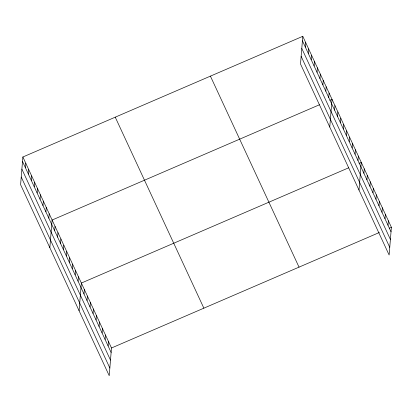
<?xml version="1.0" encoding="UTF-8"?>
<svg xmlns="http://www.w3.org/2000/svg" width="412" height="412" viewBox="0 0 412 412"><rect width="100%" height="100%" fill="white"/><g stroke="black" fill="none" stroke-linecap="round" stroke-linejoin="round"><path stroke-width="0.62" d="M22.876 156.998L20.6 184.689L109.216 375.687L111.492 347.996L22.876 156.998L302.784 36.313L391.4 227.311L389.124 255.002L300.508 64.004L302.784 36.313M25.436 167.766L25.802 163.301M28.356 174.07L28.727 169.605M31.281 180.374L31.652 175.909M34.206 186.677L34.572 182.212M37.131 192.981L37.497 188.516M40.057 199.279L40.422 194.814M42.982 205.583L43.348 201.118M45.902 211.886L46.273 207.421M48.827 218.19L49.198 213.725M49.842 247.72L52.118 220.029L319.454 104.761M54.678 230.797L55.043 226.332M57.603 237.101L57.968 232.636M60.528 243.399L60.894 238.934M63.448 249.703L63.819 245.238M66.373 256.007L66.739 251.541M69.298 262.31L69.664 257.845M72.224 268.614L72.589 264.149M75.149 274.917L75.514 270.452M78.069 281.221L78.44 276.751M79.089 310.746L81.365 283.054L348.701 167.792M84.007 294.014L84.378 289.548M87.02 300.508L87.39 296.043M90.032 307.002L90.403 302.537M93.045 313.496L93.416 309.031M96.058 319.99L96.429 315.525M99.071 326.484L99.441 322.019M102.088 332.978L102.454 328.513M105.101 339.473L105.467 335.007M108.114 345.967L108.48 341.502M305.344 47.081L305.709 42.616M308.269 53.385L308.634 48.92M311.189 59.689L311.56 55.223M314.114 65.992L314.48 61.527M317.039 72.296L317.405 67.825M319.964 78.594L320.33 74.129M322.89 84.898L323.255 80.433M325.81 91.201L326.18 86.736M328.735 97.505L329.106 93.04M329.749 127.035L332.026 99.344L329.842 100.286M334.585 110.112L334.951 105.647M337.51 116.411L337.876 111.946M340.436 122.714L340.801 118.249M343.356 129.018L343.726 124.553M346.281 135.321L346.652 130.856M349.206 141.625L349.572 137.16M352.131 147.929L352.497 143.464M355.056 154.232L355.422 149.767M357.982 160.531L358.347 156.066M358.996 190.061L361.273 162.369L359.084 163.312M363.914 173.328L364.285 168.863M366.927 179.823L367.298 175.358M369.94 186.317L370.311 181.852M372.958 192.811L373.324 188.346M375.971 199.305L376.336 194.84M378.983 205.799L379.349 201.334M381.996 212.293L382.362 207.828M385.009 218.787L385.375 214.322M388.022 225.282L388.387 220.817M111.492 347.996L379.375 232.492M389.211 228.253L391.4 227.311M302.418 40.778L391.034 231.776M301.79 48.446L390.401 239.439M301.136 56.341L389.752 247.334M210.414 76.138L299.03 267.136M115.247 117.173L203.863 308.166M22.511 161.463L111.127 352.461M21.877 169.131L110.493 360.124M21.228 177.026L109.844 368.019"/></g></svg>
